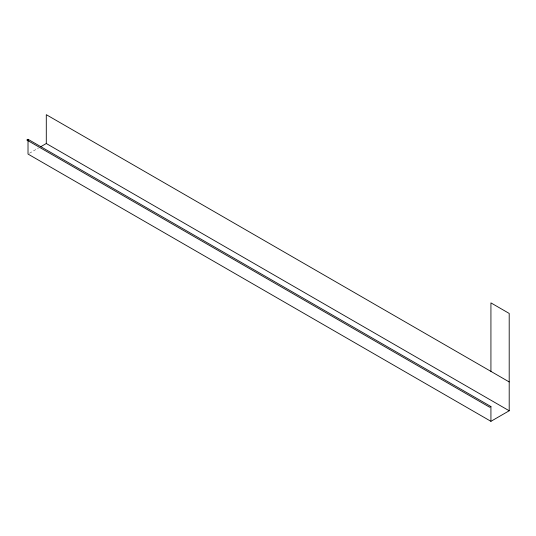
<?xml version="1.0" encoding="UTF-8"?>
<svg xmlns="http://www.w3.org/2000/svg" width="536" height="536" viewBox="0 0 536 536"><rect width="100%" height="100%" fill="white"/><g stroke="black" fill="none" stroke-linecap="round" stroke-linejoin="round"><path stroke-width="0.4" stroke-dasharray="2.68 2.01" d="M29.426 153.249L38.559 147.976"/><path stroke-width="0.8" d="M490.929 406.549L28.019 139.293L26.8 139.996L489.71 407.253L490.929 406.549L490.929 421.323L509.2 410.77L509.2 313.433L490.929 302.88L490.929 371.388M40.669 146.764L46.29 143.514L509.2 410.77M509.2 381.933L46.29 114.677L46.29 143.514M490.929 421.323L28.019 154.066L28.019 139.293"/></g></svg>
